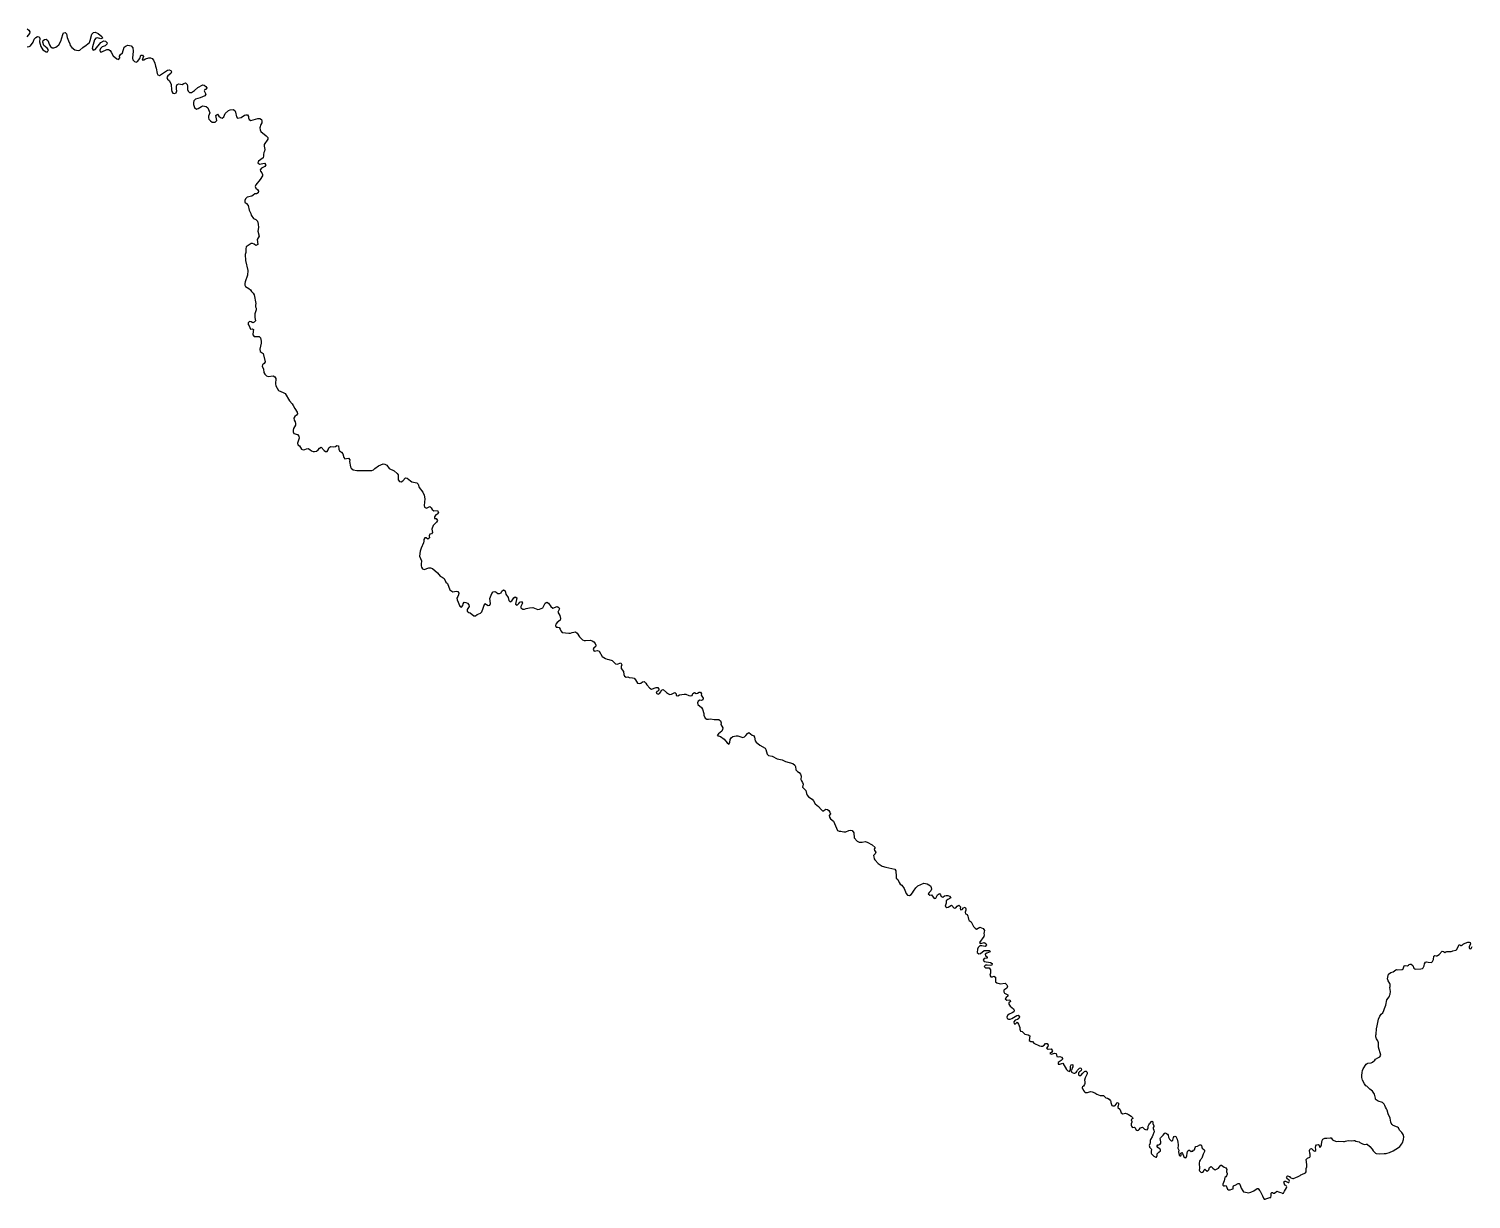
# Model space of a CAD drawing. Extents: x -58026 to 762744, y 5667851 to 6223244.
# Drawn here: x 134904 to 327833, y 5999332 to 6155856 of the extents above; entities that cross this region are included whole.
import ezdxf

# ---------------------------------------------------------------- set-up
doc = ezdxf.new("R2010")
doc.units = 0

# ---------------------------------------------------------------- blocks, each defined once
blk = doc.blocks.new('REGION0')
at = {"color": 7, "linetype": 'CONTINUOUS'}
for points in [[(134673.813717, 6155856.394326), (134922.994886, 6155663.183653), (135046.509388, 6155438.419403), (134990.544842, 6155233.111193), (134614.146788, 6154786.112179)], [(134691.385611, 6153466.36081), (134945.489549, 6153476.448757), (135144.527739, 6153585.486563), (135469.199612, 6154069.448054), (135617.913414, 6154494.841466), (135850.693599, 6154719.695698), (136063.91464, 6154817.05588), (136268.757904, 6154787.011996), (136353.088154, 6154574.475257), (136344.974243, 6154128.855961), (136497.876934, 6153486.286754), (136755.77396, 6153050.945367), (137199.952855, 6152763.563863), (137415.763092, 6152784.84953), (137520.905852, 6153031.199386), (137371.416941, 6153253.404157), (137135.338419, 6153447.964555), (136924.203576, 6153642.944867), (136767.804647, 6154056.180754), (136797.258803, 6154287.10375), (137019.236931, 6154448.580882), (137222.101193, 6154468.68679), (137432.625843, 6154298.691392), (137672.860271, 6153697.893682), (137808.199314, 6153487.356537), (138043.502726, 6153330.878387), (138247.059639, 6153313.871849), (138511.833699, 6153388.2967), (138710.434859, 6153523.359208), (138918.345577, 6153734.706189), (139192.610604, 6154190.633387), (139436.720579, 6155103.317612), (139556.648138, 6155311.975141), (139770.751485, 6155371.253075), (139930.819815, 6155173.213385), (140024.937881, 6154719.725692), (140195.066141, 6154268.647507), (140403.018088, 6153831.276533), (140423.979024, 6153628.457816), (140650.32745, 6153370.750272), (141070.304792, 6153043.796822), (141518.103612, 6152972.651303), (141720.695761, 6153005.664584), (142125.715141, 6153378.098776), (142560.469036, 6153662.080972), (143003.485266, 6154036.274806), (143095.393447, 6154294.262293), (143343.032643, 6155130.012179), (143549.294192, 6155380.411211), (143763.545964, 6155426.711787), (144190.721928, 6155240.039783), (144678.603798, 6154814.296442), (144750.012809, 6154600.539951), (144550.686015, 6154503.479708), (144099.555874, 6154638.662192), (143885.328839, 6154592.261636), (143665.544105, 6154366.687551), (143408.413942, 6153453.663395), (143391.971729, 6153224.170108), (143502.630959, 6153000.155705), (143752.875842, 6153099.205544), (144543.058609, 6154032.81551), (144955.095203, 6154253.220647), (145160.185842, 6154210.339376), (145359.74352, 6153989.064416), (145354.730047, 6153785.695811), (145120.259464, 6153597.944027), (144718.991943, 6153441.755819), (144499.273176, 6153217.201526), (144405.295288, 6153010.063688), (144451.570967, 6152795.787304), (144682.363903, 6152766.353295), (145331.707649, 6153084.598517), (145546.503647, 6153105.874186), (145793.384226, 6152975.670689), (145930.158045, 6152739.188824), (146191.353409, 6152240.860257), (146653.038231, 6151826.69456), (146897.593481, 6151760.398054), (147054.569619, 6151969.815428), (147045.746566, 6152211.876157), (147176.195822, 6152445.608581), (147422.763058, 6152633.78028), (147660.870058, 6153393.215699), (147919.822553, 6153606.622261), (148158.630449, 6153679.437439), (148608.268093, 6153570.239666), (148834.847402, 6153299.484777), (148877.437188, 6152868.882425), (148774.17448, 6151923.914771), (148833.775443, 6151696.910977), (149021.26945, 6151475.446055), (149253.175575, 6151395.93224), (149453.599067, 6151480.035121), (149729.331854, 6151909.977608), (149891.041107, 6152336.570776), (150105.820613, 6152357.856443), (150253.858256, 6152159.656786), (150054.449003, 6151720.196237), (150285.266677, 6151690.732234), (150495.469739, 6151839.092036), (150936.498722, 6151957.967839), (151164.554037, 6151967.505898), (151382.871011, 6151911.877221), (151557.773614, 6151677.115006), (151765.140107, 6151265.868714), (151857.485317, 6150850.273307), (151931.829849, 6150585.467208), (152047.749928, 6149891.138536), (152144.869482, 6149690.879299), (152376.602444, 6149611.405475), (153430.157478, 6150340.097152), (153670.614544, 6150374.94006), (153889.236614, 6150307.153858), (153986.587052, 6150094.887064), (153893.854287, 6149874.911839), (153485.561306, 6149566.464623), (153366.631494, 6149357.947066), (153452.503717, 6149119.355631), (153688.013275, 6148950.859927), (153865.125765, 6148652.130733), (153937.961308, 6148413.37933), (153966.384733, 6147690.296511), (154038.948163, 6147463.542667), (154174.270714, 6147253.035515), (154392.299083, 6147211.344001), (154591.353764, 6147320.401802), (154696.290378, 6147578.729221), (154674.974871, 6147794.425316), (154658.887229, 6148200.562648), (154739.820191, 6148407.310565), (154965.113148, 6148504.900701), (155426.229007, 6148422.067562), (155637.635963, 6148557.350025), (155876.732465, 6148617.207841), (156063.352413, 6148395.702928), (156122.425641, 6148194.653851), (156127.521573, 6147737.326939), (156211.521989, 6147536.877739), (156410.906504, 6147328.630128), (156638.656723, 6147350.145748), (157062.204516, 6147595.785749), (157529.611954, 6147996.504184), (158163.841068, 6148364.509277), (158370.152092, 6148309.500474), (158592.2704, 6148164.83992), (158727.584705, 6147954.282778), (158633.648046, 6147747.314906), (158430.313772, 6147752.20391), (158361.411497, 6147545.615961), (158568.745006, 6147134.369669), (158463.033282, 6146914.074509), (157825.54706, 6146609.076591), (157183.278247, 6146443.22035), (156962.281374, 6146231.593426), (156909.054449, 6145987.233165), (156918.083649, 6145733.194874), (157074.466086, 6145319.958987), (157312.16904, 6145100.463664), (157537.569193, 6145186.11623), (157984.048679, 6145483.24575), (158186.146077, 6145542.333723), (158389.430876, 6145537.344739), (158621.163838, 6145457.950899), (158832.076044, 6145274.988141), (159112.525454, 6144611.973095), (158951.846932, 6144186.379724), (158935.355243, 6143956.736467), (158981.466005, 6143754.527626), (159193.062615, 6143534.582395), (159428.126899, 6143391.061608), (159632.632083, 6143374.205039), (159847.403343, 6143394.500908), (160030.452841, 6143605.317997), (159914.681187, 6144287.569127), (160124.711087, 6144448.926283), (160325.093349, 6144189.749038), (160549.116447, 6143995.018675), (160782.391382, 6143889.520149), (160977.380862, 6144100.637176), (161163.827648, 6144540.687605), (161594.532833, 6144926.629048), (161820.073166, 6145011.281817), (162238.615731, 6145053.583207), (162447.375771, 6144921.690053), (162557.927805, 6144697.615663), (162669.865142, 6144104.336423), (162818.216126, 6143894.099216), (163285.763744, 6143988.500001), (163743.935836, 6144298.996801), (163944.928291, 6144358.024786), (164149.52418, 6144341.068237), (164271.570921, 6144142.298696), (164304.645003, 6143939.81991), (164363.99859, 6143725.753483), (164612.02534, 6143583.592419), (165555.267469, 6143862.705607), (165784.856512, 6143846.17897), (166005.424601, 6143727.533121), (166077.740656, 6143513.706644), (166074.508285, 6143272.465748), (165942.80566, 6143050.660896), (165820.692952, 6142600.842455), (165830.777619, 6142346.744176), (165927.855944, 6142147.60471), (166663.599647, 6141540.668251), (166851.085409, 6141319.253319), (166871.485628, 6141103.42725), (166364.860954, 6140409.72845), (166361.925434, 6140155.490199), (166480.591379, 6139727.447326), (166437.861414, 6139509.431703), (166318.882126, 6139301.863953), (166277.46325, 6139070.780989), (166310.834182, 6138856.314643), (166244.620053, 6138611.774418), (165637.915567, 6138168.284689), (165532.475956, 6137934.97218), (165755.855878, 6137778.224085), (166424.857717, 6137906.737927), (166599.958221, 6137658.988355), (166455.053999, 6137449.910912), (166031.069177, 6137230.215631), (165849.34726, 6137006.461175), (165895.350826, 6136805.122157), (166081.698661, 6136595.684788), (166179.016115, 6136383.43799), (166136.121233, 6136178.409723), (165824.469548, 6135695.777961), (165266.885557, 6134999.999585), (165186.73595, 6134755.159421), (165259.324118, 6134528.455566), (165508.134223, 6134348.212254), (165605.393957, 6134134.96566), (165575.78313, 6133918.199782), (165340.529192, 6133768.360281), (165134.482035, 6133811.261549), (164926.282712, 6133612.951914), (164715.824028, 6133476.669654), (164084.992202, 6133337.947891), (163877.62571, 6133100.526217), (163784.901191, 6132880.530996), (163779.928947, 6132677.212381), (164015.768339, 6132495.759316), (164242.174486, 6132237.041977), (164368.855392, 6131607.070206), (164603.325975, 6131145.294199), (164649.642882, 6130931.0878), (164972.508916, 6130499.105729), (165244.663007, 6130356.404775), (165482.26701, 6130136.96944), (165575.651197, 6129721.464015), (165605.542382, 6129277.624358), (165523.257102, 6128790.563497), (165701.969285, 6128111.5917), (165569.96981, 6127902.734213), (165439.083523, 6127693.916717), (165515.563729, 6127022.873306), (165280.120137, 6126886.001166), (165056.781444, 6127042.719266), (164824.63619, 6127135.090464), (164621.697716, 6127127.082094), (163976.988134, 6126681.75274), (163910.839971, 6126438.17232), (163929.722954, 6125943.133084), (163837.600382, 6125697.043175), (163869.816895, 6124885.01846), (164190.374092, 6123524.215447), (164138.895286, 6122898.562797), (163841.863483, 6122034.938585), (163799.512827, 6121804.79543), (163807.849375, 6121588.849385), (163893.185618, 6121375.302852), (164322.117947, 6121150.758558), (164557.957339, 6120969.31549), (164670.298722, 6120707.308821), (164894.866046, 6120486.543757), (165030.460709, 6120263.059246), (165278.182364, 6119141.03763), (165223.751545, 6118910.784498), (165233.3662, 6118681.781111), (165317.440828, 6118481.29192), (165300.817206, 6118264.765993), (165117.231729, 6117736.603499), (165136.939297, 6117253.601813), (165229.581357, 6116825.069039), (165059.659244, 6116614.45191), (164845.597126, 6116555.113988), (164638.2966, 6116662.042223), (164433.296665, 6116703.923698), (164223.332732, 6116543.596332), (164256.695418, 6116328.13019), (164367.033061, 6116117.063152), (164561.478315, 6115704.627102), (164764.523985, 6115712.675464), (164971.008172, 6115644.839272), (164903.598395, 6115413.20642), (164884.080481, 6114941.42245), (165032.464449, 6114731.205239), (165694.754172, 6114694.472716), (165905.122151, 6114537.524662), (165986.55811, 6114069.789868), (165958.687156, 6113813.961941), (165787.948704, 6112993.798883), (165836.557956, 6112715.545521), (166267.535254, 6112440.92142), (166501.997591, 6111330.727397), (166371.779218, 6111083.797658), (166173.623333, 6110935.7178), (166130.654239, 6110730.669537), (166286.855267, 6110330.470996), (166355.10612, 6109875.483607), (166452.151462, 6109675.244365), (166677.766008, 6109455.509092), (166936.100064, 6109351.650232), (167582.153718, 6109427.694753), (167827.26144, 6109335.553508), (167950.883138, 6109111.829047), (167878.9299, 6108358.662352), (167939.017368, 6108106.723633), (168295.056433, 6107472.24278), (168940.508141, 6107231.041876), (169175.828045, 6107074.613716), (169785.599985, 6106120.098005), (170133.046881, 6105713.710724), (170282.197712, 6105465.451257), (170463.317682, 6105065.792606), (170786.835137, 6104607.84582), (170846.4361, 6104381.881814), (170715.483847, 6104173.10431), (170492.565692, 6104011.427219), (170349.426081, 6103764.307519), (170397.779712, 6103499.041514), (170520.906659, 6103300.391948), (170593.750447, 6103061.690535), (170564.172604, 6102843.924861), (170327.038613, 6102389.697317), (170272.393403, 6102171.461739), (170242.741347, 6101953.586086), (170353.656199, 6101716.714301), (170840.977351, 6101621.333716), (171029.131026, 6101374.933869), (171052.681157, 6101096.210603), (170836.47512, 6100451.291874), (170869.82956, 6100236.81553), (171092.186997, 6100080.117426), (171363.953534, 6099658.183309), (171597.253206, 6099553.764563), (171823.222323, 6099613.412422), (172036.971099, 6099685.7377), (172264.688335, 6099707.433284), (172486.064517, 6099601.784789), (172695.63265, 6099431.809387), (172915.714234, 6099339.208236), (173133.256098, 6099321.521836), (173372.228912, 6099382.379448), (173607.177754, 6099544.326484), (173790.029351, 6099755.153571), (174013.541206, 6099890.785963), (174386.228631, 6099473.860827), (174595.302013, 6099328.930328), (174799.609297, 6099324.061319), (174955.958751, 6099559.473401), (175035.184823, 6099804.223583), (175256.321875, 6100003.842951), (175665.843486, 6099944.095113), (175904.585416, 6100016.880297), (176103.351493, 6100139.005439), (176334.861817, 6100072.62895), (176377.830912, 6099629.159217), (176474.925729, 6099428.959967), (176724.28006, 6099222.761938), (176898.927042, 6099001.117053), (177018.368097, 6098535.151899), (177192.718229, 6098326.484373), (177405.403291, 6098397.749867), (177645.918077, 6098432.66276), (177820.812435, 6098198.010523), (177803.900208, 6097994.521943), (177920.257317, 6097286.216116), (178030.388813, 6097087.246616), (178279.734899, 6096881.128571), (178779.853601, 6096799.155256), (180764.611832, 6096789.077307), (180990.077952, 6096874.709877), (181199.49766, 6097061.101937), (181668.900592, 6097409.870947), (182320.264571, 6097665.12899), (182538.045564, 6097635.565007), (182772.128592, 6097492.124204), (183120.342351, 6097047.814642), (183755.775358, 6096755.324178), (184189.432556, 6096391.738185), (184286.502635, 6096191.588924), (184312.592486, 6095544.540629), (184472.982404, 6095334.603361), (184717.537654, 6095267.487023), (184927.666504, 6095415.816831), (185295.505372, 6095786.621354), (185523.799817, 6095783.132065), (185945.698441, 6095405.408949), (186154.293564, 6095286.453162), (186795.647087, 6095147.291488), (186981.928956, 6094937.884112), (187113.67281, 6094511.160971), (187621.270493, 6093907.91376), (187778.246631, 6093469.722952), (187860.944204, 6092989.070788), (187780.613189, 6092108.709983), (187815.278718, 6091881.266278), (188075.319664, 6091739.385158), (188524.248165, 6091960.670116), (188734.269819, 6091815.709622), (188831.842894, 6091591.54525), (189080.99108, 6091397.384771), (189551.028942, 6091415.920998), (189687.876974, 6091180.438929), (189531.263654, 6090958.184169), (189332.621264, 6090835.019239), (189163.17741, 6090599.417195), (189184.525901, 6090384.730893), (189400.773168, 6090380.08184), (189577.42389, 6090107.41734), (189432.593881, 6089898.339897), (188969.02076, 6089409.619375), (188821.246985, 6088946.223697), (188902.21293, 6088503.51381), (188783.332592, 6088295.976053), (188555.64834, 6088274.330459), (188450.497333, 6088028.050589), (188485.146371, 6087800.606884), (188276.757394, 6087614.18483), (188066.63679, 6087759.11533), (187863.129352, 6087775.951903), (187756.205489, 6087568.704088), (187739.845734, 6087339.16081), (187698.773184, 6087095.080492), (187369.112575, 6086420.917716), (187233.625107, 6085995.904226), (187169.653847, 6085345.066703), (187411.74359, 6084706.416698), (187403.736875, 6084260.947372), (187373.80446, 6084056.13906), (187420.212072, 6083841.882671), (187580.626727, 6083632.025387), (187787.176881, 6083564.099213), (188415.831804, 6083754.000559), (188644.992063, 6083750.611249), (188876.642567, 6083683.184974), (189547.606917, 6083112.321171), (189934.889486, 6082669.851235), (190206.919889, 6082528.240059), (190444.309501, 6082321.772085), (190680.322056, 6081835.18113), (190890.170548, 6081653.308149), (191216.202985, 6080826.276489), (191634.085883, 6080550.552612), (192048.975538, 6080668.998503), (192280.741484, 6080589.614661), (192404.099315, 6080377.977739), (192361.262153, 6080172.869488), (192268.875714, 6079939.846919), (192163.238203, 6079719.581754), (192185.370049, 6079466.813204), (192549.374599, 6078641.501194), (192769.95918, 6078522.955324), (192939.526722, 6078746.50982), (192994.114211, 6078964.795388), (193125.989999, 6079173.612884), (193369.044506, 6079132.471258), (193589.36522, 6079026.902747), (193775.737792, 6078817.515367), (193821.906275, 6078616.226339), (193533.054349, 6078198.091449), (193529.690044, 6077968.888102), (193739.09326, 6077811.950047), (193958.795536, 6077731.346453), (194419.053827, 6077342.315639), (194636.307086, 6077338.706374), (194857.955381, 6077513.340828), (195320.060741, 6077721.898376), (195518.241363, 6077870.048221), (195881.132725, 6078978.182663), (196114.671527, 6078859.776765), (196323.46455, 6078727.973593), (196551.907421, 6078762.586547), (196656.118401, 6079008.846422), (196566.914857, 6079653.615181), (196820.078769, 6080350.153403), (197001.949111, 6080561.030479), (197216.12667, 6080607.361049), (197435.911404, 6080527.787246), (197646.798872, 6080344.914469), (197851.526694, 6080315.04055), (198063.197517, 6080438.355449), (198168.802045, 6080658.750589), (198378.535095, 6080832.105303), (198638.526566, 6080690.194188), (198693.526347, 6080247.014396), (199029.783632, 6079802.484879), (199096.253383, 6079385.459763), (199307.132605, 6079203.676765), (199531.57624, 6079339.279163), (199756.044614, 6079768.141869), (199954.41489, 6079903.19438), (200163.496518, 6079758.31387), (200006.998639, 6078887.601101), (200227.055486, 6078794.969956), (200448.431668, 6078981.551978), (200592.288667, 6079190.639418), (200794.278869, 6079249.697397), (200942.901967, 6079026.582812), (200717.155487, 6078610.707462), (200725.28589, 6078407.688786), (200987.066709, 6078227.895382), (201203.091338, 6078236.313669), (201441.561155, 6078322.116204), (201869.660653, 6078427.884675), (202301.635698, 6078444.66126), (202985.199699, 6078192.262635), (203225.722731, 6078227.215521), (203662.793708, 6078436.16299), (203981.437869, 6079059.086196), (204206.087651, 6079181.681242), (204428.139992, 6079038.030482), (204738.661996, 6078580.043703), (204987.777199, 6078386.953006), (205591.109134, 6078589.271825), (205811.454585, 6078482.633531), (205882.822368, 6078269.916829), (205671.514362, 6077829.32651), (205943.520027, 6077394.585), (206035.988925, 6076979.179555), (205993.143518, 6076774.161286), (205573.281619, 6076452.356788), (205390.504234, 6076241.519703), (205347.59286, 6076036.491436), (205446.196666, 6075811.347264), (205647.700363, 6075844.510513), (205853.920683, 6075789.631684), (205989.333938, 6075578.244711), (206050.419153, 6075326.305992), (206248.822413, 6075118.088374), (207143.298618, 6075027.166881), (207359.232543, 6075035.545176), (207584.443042, 6075133.205297), (208027.591207, 6075189.193901), (208249.660039, 6075045.573135), (208573.903129, 6074549.824043), (208959.091253, 6074158.343728), (209166.235108, 6074064.432843), (209382.92765, 6074034.808873), (210030.317132, 6074086.988252), (210261.860439, 6074019.611966), (210471.197689, 6073862.763892), (210657.496049, 6073653.406506), (210743.129142, 6073427.902407), (210700.506373, 6073210.926572), (210477.36558, 6073061.317024), (210396.572798, 6072855.548908), (210533.3796, 6072619.157025), (210961.850162, 6072711.858156), (211170.140189, 6072606.049693), (211604.514775, 6071911.391088), (212035.558039, 6071623.909604), (212255.351019, 6071543.336005), (212484.890587, 6071526.939342), (212936.416529, 6071366.931911), (213398.587856, 6070928.001254), (213603.604282, 6070885.129981), (214068.702884, 6071043.727699), (214230.824429, 6070795.76817), (214150.476922, 6070563.055538), (214148.695819, 6070308.7573), (214444.094946, 6069901.550186), (214498.690681, 6069483.325314), (214570.742868, 6069283.695948), (214804.611504, 6069152.312691), (215006.948031, 6069186.415749), (215225.735018, 6069105.852148), (215647.7161, 6069072.398957), (215853.317982, 6069003.522976), (216039.632833, 6068795.065407), (216311.89412, 6068348.316342), (216556.15252, 6068294.297337), (216770.024984, 6068353.615263), (216979.939442, 6068514.97242), (217205.892067, 6068574.66027), (217418.445196, 6068353.795227), (217567.307423, 6068118.693081), (217954.837367, 6067663.215792), (218175.685815, 6067532.562386), (218802.11436, 6067773.413362), (219019.631487, 6067756.81674), (219192.983872, 6067547.239399), (219138.635512, 6067316.956272), (218913.482733, 6067218.356342), (218833.118735, 6066986.583519), (219066.401916, 6066881.184972), (219267.039799, 6066953.350283), (219448.143278, 6067202.159639), (219529.03501, 6067408.957546), (219767.430614, 6067493.840268), (220204.114037, 6067079.464613), (220452.915897, 6066898.321484), (220658.163207, 6066843.542634), (220872.414979, 6066889.883202), (221297.743874, 6067084.633561), (221507.072877, 6066927.775489), (221503.461198, 6066711.529505), (221721.984317, 6066643.923266), (221933.564436, 6066767.348143), (222577.968922, 6066868.447565), (222780.973363, 6066876.515923), (223207.934934, 6066691.053673), (223412.679248, 6066660.189955), (223641.188085, 6066694.912887), (223720.265732, 6066939.693063), (223929.850357, 6067113.977588), (224150.6081, 6066982.414367), (224353.109544, 6067015.537625), (224551.661229, 6067138.602576), (224754.385311, 6067158.728479), (224902.991917, 6066936.623688), (224835.14511, 6066730.185708), (225105.633541, 6066321.358923), (225075.79183, 6066116.640593), (224862.076038, 6066044.205337), (224645.894738, 6066048.874387), (224433.993031, 6065938.506852), (224340.344977, 6065718.491635), (224399.797515, 6065504.525187), (224886.170395, 6065105.14648), (225010.039468, 6064868.514645), (225172.639271, 6064302.42987), (225195.785356, 6064048.811494), (225377.029014, 6063649.232827), (225585.764317, 6063518.379462), (225827.070704, 6063515.240101), (226079.236868, 6063563.410296), (226566.376612, 6063468.279659), (227215.811063, 6063468.369641), (227438.374646, 6063299.803952), (227499.534073, 6063047.895227), (227470.261326, 6062817.112202), (227717.677884, 6062356.875882), (227701.351113, 6062127.382595), (227582.734642, 6061906.857482), (227138.291881, 6061570.655915), (226993.668017, 6061349.55092), (227418.766028, 6061213.168681), (227891.409578, 6060850.55249), (228305.886941, 6060346.645059), (228528.780358, 6060164.082219), (228673.297026, 6060386.147018), (228706.775153, 6060807.081338), (228851.399016, 6061029.146138), (229072.486594, 6061228.775504), (229515.577037, 6061284.75411), (229731.799566, 6061280.195038), (230388.539835, 6061065.398759), (230613.742089, 6061162.938905), (230823.326713, 6061336.293619), (231015.867177, 6061611.40762), (231225.946553, 6061759.77742), (231647.886405, 6061382.114292), (231852.614227, 6061352.290363), (231964.460859, 6061115.438573), (232072.019652, 6060649.233468), (232206.105327, 6060450.923833), (232680.332078, 6060063.242745), (233395.889954, 6059659.544916), (233504.99072, 6059460.685393), (233644.864977, 6058830.193728), (233854.515568, 6058660.328304), (234315.400543, 6058577.685126), (234990.743437, 6058235.194838), (235210.297287, 6058167.53861), (235684.482809, 6058072.118032), (236138.012491, 6057862.230754), (237115.227499, 6057582.937604), (237364.276734, 6057389.956884), (237461.429272, 6057189.817622), (237491.460637, 6056746.167926), (237742.332204, 6056515.134952), (237964.145415, 6056383.511743), (238112.438679, 6056173.444502), (238200.190954, 6055897.070757), (238165.682096, 6055476.066451), (238250.094804, 6055263.669684), (238411.416501, 6055053.862389), (238469.549704, 6054852.903294), (238410.055937, 6054430.499273), (238822.224464, 6053989.639009), (238914.742837, 6053574.25356), (239012.200471, 6053361.116943), (239198.746206, 6053139.831985), (239669.122148, 6052841.222766), (239855.725605, 6052619.917812), (240088.481052, 6052196.414015), (240548.137396, 6051833.487887), (240869.543915, 6051426.880651), (241118.617888, 6051233.799952), (241515.663537, 6051490.987602), (241720.581013, 6051448.196312), (241930.883026, 6051291.38823), (242066.065398, 6051092.988614), (242138.686548, 6050867.344543), (241957.368678, 6050631.552538), (241990.780839, 6050417.086192), (242138.818482, 6050218.946523), (242559.274083, 6049867.348089), (243079.974412, 6048617.272539), (243298.769645, 6048536.648949), (243501.394777, 6048557.824639), (243707.400705, 6048515.023351), (243937.566957, 6048460.69441), (244166.81792, 6048457.3051), (244579.126626, 6048650.835707), (244819.756854, 6048673.741045), (245026.043141, 6048617.922406), (245241.111252, 6048322.162607), (245305.585509, 6047663.08676), (245703.793821, 6047221.996543), (245951.853555, 6047078.965657), (246384.010009, 6047083.76468), (246787.874971, 6047150.031191), (247019.071953, 6047095.662258), (247694.860123, 6046729.246841), (248103.51592, 6046364.4211), (247959.997, 6046142.376297), (248019.144441, 6045941.407203), (248179.188033, 6045743.627461), (248111.662814, 6045525.071947), (247892.059489, 6045300.527653), (247930.01511, 6045096.299223), (247966.511217, 6044866.805935), (248082.414805, 6044714.426952), (248120.254984, 6044660.867853), (248532.489478, 6044220.067577), (249028.567717, 6043884.005981), (249517.801905, 6043737.825736), (250736.677871, 6043481.567897), (250860.307814, 6043257.973409), (250916.074459, 6042484.710804), (250937.249788, 6042282.002065), (251160.085484, 6042100.489011), (251316.797755, 6041674.505719), (251464.942593, 6041476.346054), (251687.473193, 6041307.810359), (251972.713439, 6040861.431218), (252240.093186, 6040211.573494), (252451.458913, 6040003.725801), (252708.984876, 6039937.969186), (252919.023022, 6040085.399177), (253088.83794, 6040295.886333), (253219.097542, 6040529.698741), (253556.8968, 6040988.795293), (253801.930309, 6041239.994162), (254640.128627, 6041591.232669), (255076.160628, 6041507.01981), (255492.691206, 6041243.383472), (255616.618, 6041006.851618), (255624.987532, 6040791.90537), (255545.423381, 6040572.190092), (255349.675283, 6040361.04307), (255205.834775, 6040151.985623), (255428.101508, 6039995.467482), (255655.761023, 6040017.183062), (256018.734843, 6039536.300944), (256219.40571, 6039607.446463), (256468.537404, 6040049.776428), (256704.030471, 6040224.680826), (256864.379159, 6040014.78355), (256923.823451, 6039800.907084), (257143.51748, 6039720.323487), (257377.839638, 6039908.285228), (257591.975968, 6039954.675785), (257821.226931, 6039951.276477), (258054.4359, 6039845.957914), (258241.294977, 6039611.675602), (257817.334893, 6039405.007669), (257608.038873, 6039218.635604), (257619.772709, 6038938.712582), (257470.077652, 6038526.456495), (257693.935833, 6038344.943442), (257896.363065, 6038378.126687), (258304.952895, 6038648.551643), (258677.673303, 6038230.906653), (258904.846314, 6038278.62694), (259099.126651, 6038514.73888), (259309.189535, 6038663.018698), (259508.747212, 6038442.053675), (259479.169369, 6038225.287797), (259538.283827, 6038024.378692), (259752.461386, 6038070.829237), (259935.312984, 6038281.636328), (260134.145027, 6038390.734121), (260256.480373, 6038180.196975), (260239.667097, 6037975.668606), (260147.84962, 6037717.701115), (260195.5106, 6037491.607136), (260427.482692, 6037398.296129), (260524.610492, 6037199.186657), (260571.02635, 6036985.040246), (260579.140261, 6036782.07156), (260701.31069, 6036583.531972), (260936.820249, 6036415.246226), (261279.740175, 6035792.972888), (261466.351878, 6035571.617944), (261676.282827, 6035427.827212), (262109.7916, 6035711.8494), (262550.053718, 6035512.719932), (262749.883509, 6035279.707362), (262682.06144, 6035073.269381), (262639.265508, 6034868.271108), (262698.379965, 6034667.342007), (262655.493329, 6034462.453711), (262050.339062, 6033675.653862), (262259.082611, 6033543.930674), (262686.909996, 6033662.676503), (262908.624258, 6033532.173067), (262992.764853, 6033331.803852), (262809.962731, 6033120.936773), (262361.809339, 6033217.817053), (262095.122243, 6033194.331834), (261900.676988, 6032970.257443), (261808.125632, 6032750.252225), (261773.715724, 6032329.417884), (261996.172111, 6032160.872191), (262212.147265, 6032169.240488), (262691.692586, 6032595.263772), (263352.951577, 6032595.783666), (263475.097269, 6032397.214085), (263035.791668, 6032253.203398), (262826.240027, 6032079.81869), (262859.42955, 6031877.419887), (263080.970649, 6031758.904011), (263114.127189, 6031557.495007), (262709.02535, 6031502.106281), (262565.184843, 6031293.058832), (262687.330534, 6031094.489251), (263557.135174, 6030977.253114), (263766.208556, 6030833.402394), (263723.346657, 6030627.5243), (263521.265751, 6030581.363696), (263086.825199, 6030640.451669), (262857.648448, 6030643.731001), (262675.877056, 6030434.00369), (262884.892718, 6030289.17317), (263343.831674, 6030256.519817), (263518.701294, 6030022.047543), (263523.98688, 6029564.8706), (263458.440663, 6029295.425445), (263569.363761, 6029058.573655), (263785.091539, 6029079.999294), (263997.158163, 6029177.379473), (264207.682814, 6029007.694012), (264193.178374, 6028397.098297), (264402.301231, 6028252.247781), (264851.666762, 6028143.42993), (265485.681484, 6028207.376914), (265709.737565, 6028012.926494), (265794.11729, 6027799.559924), (265740.024551, 6027556.299439), (265331.67385, 6027272.877129), (265339.878465, 6027069.91844), (265424.002568, 6026869.539227), (265851.269236, 6026671.269584), (265847.467902, 6026467.101142), (265649.336755, 6026319.951094), (265492.558518, 6026109.60391), (265728.414402, 6025928.350803), (266133.466766, 6025982.729734), (266217.632098, 6025783.34032), (266008.039228, 6025608.905825), (266004.468778, 6025392.759821), (266179.594019, 6025146.259995), (266612.970857, 6024795.021489), (266684.148985, 6024594.282349), (266642.581684, 6024376.346709), (266430.679978, 6024266.039162), (266031.243034, 6024084.796053), (265822.012981, 6023898.373999), (265703.487215, 6023677.838888), (265749.597976, 6023475.660041), (265956.337784, 6023394.886482), (266172.246971, 6023404.284569), (266397.853271, 6023476.989771), (267043.882189, 6023883.357056), (267258.224665, 6023917.770051), (267419.587592, 6023707.982753), (267338.786564, 6023501.224838), (267140.218388, 6023379.179679), (266852.611584, 6023253.215319), (266669.867183, 6023042.318247), (266691.867096, 6022801.747214), (266896.001217, 6022797.828012), (267104.324227, 6022984.200076), (267292.741769, 6022723.943051), (267462.235099, 6022311.287046), (267472.69083, 6022045.33118), (267558.637265, 6021806.999692), (267763.505266, 6021764.228398), (268147.440022, 6021385.865413), (268570.633243, 6021288.525226), (268779.195383, 6021169.769399), (268715.240615, 6020531.13939), (268948.27642, 6020438.898165), (269152.690901, 6020422.051594), (269326.035039, 6020212.544239), (270079.070278, 6019835.780928), (270309.269513, 6019781.501976), (270511.952366, 6019802.667668), (270710.561772, 6019924.752818), (270905.97179, 6020148.897194), (271108.662889, 6020170.04289), (271269.300181, 6019947.288231), (271188.548628, 6019740.46033), (271031.745653, 6019531.212922), (271242.031174, 6019374.484824), (271647.306175, 6019415.756423), (271847.185441, 6019182.80384), (271690.720546, 6018960.479093), (271492.869758, 6018799.35189), (271699.617812, 6018718.568333), (272113.864292, 6018862.08912), (272320.117595, 6018807.26028), (272412.677197, 6018390.985012), (272629.122364, 6018374.48837), (272831.772234, 6018395.604072), (273038.025537, 6018339.865417), (273199.553381, 6018118.000577), (272979.141963, 6017893.376299), (272570.717049, 6017609.933993), (272578.946402, 6017406.975304), (272795.358585, 6017390.478662), (273198.143341, 6017507.784785), (273689.826545, 6016650.499283), (273899.180286, 6016493.681203), (274118.593957, 6016426.164945), (274249.199885, 6016647.009993), (274243.749382, 6017105.046761), (274324.55041, 6017311.73469), (274428.060493, 6017336.919564), (274544.788665, 6017304.276208), (274568.248092, 6017184.760536), (274548.713687, 6017017.284625), (274483.50555, 6016881.832196), (274407.520095, 6016681.263021), (274353.542798, 6016583.073007), (274318.415502, 6016492.351473), (274373.819329, 6016373.435678), (274393.79901, 6016329.75457), (274485.072261, 6016268.597018), (274678.676439, 6016193.632277), (274838.637572, 6016198.841217), (275014.092647, 6016275.495614), (275104.335167, 6016413.357552), (275187.76662, 6016588.12198), (275321.868786, 6016732.992492), (275426.162224, 6016865.215578), (275615.750676, 6016891.040321), (275704.113144, 6016727.873534), (275648.189828, 6016528.614092), (275575.016206, 6016436.042935), (275443.783594, 6016348.32079), (275321.374035, 6016222.736353), (275288.572066, 6016062.029064), (275304.684446, 6015961.299567), (275416.522832, 6015875.567018), (275518.779548, 6015860.640056), (275632.572199, 6015874.977138), (275877.547987, 6016173.206434), (276100.103325, 6016395.811124), (276213.087883, 6016449.200257), (276314.981781, 6016452.239638), (276418.54134, 6016379.384468), (276460.677604, 6016227.135457), (276464.272792, 6016100.111313), (276381.517499, 6015894.403184), (276187.311374, 6015558.291599), (276133.061964, 6015226.069222), (276139.254593, 6015022.060747), (276155.350481, 6014921.341248), (276170.728981, 6014806.604602), (276123.282393, 6014678.610655), (275978.089566, 6014445.548094), (275976.465135, 6014424.522374), (275864.997812, 6014348.177914), (275779.010148, 6014249.39802), (275814.04674, 6014149.048446), (275886.17314, 6014094.489551), (275917.012598, 6013961.056711), (275970.742519, 6013874.164398), (276091.239042, 6013705.598709), (276185.431321, 6013599.420321), (276192.79486, 6013586.622926), (276522.669861, 6013595.361147), (276900.280055, 6013721.195534), (277155.67859, 6013703.369163), (277503.323386, 6013534.443547), (277774.91676, 6013365.018033), (278225.032662, 6013174.126888), (278669.97842, 6013187.244218), (278945.356636, 6012876.777413), (279188.394651, 6012832.716382), (279408.006222, 6012712.230906), (279591.377308, 6012500.913919), (279632.969346, 6012374.729603), (279636.069784, 6012272.790353), (279720.993734, 6011983.38926), (279787.323306, 6011870.712195), (279890.676718, 6011809.804592), (280119.606093, 6011816.543221), (280219.77661, 6011857.574869), (280502.749249, 6012209.463243), (280603.158895, 6012237.617512), (280657.251633, 6012137.617867), (280672.333282, 6012035.968557), (280627.723265, 6011817.932938), (280593.395815, 6011690.178942), (280583.739931, 6011574.9324), (280817.905418, 6011378.622358), (280896.958327, 6011279.242587), (280981.948244, 6010988.831699), (281035.043235, 6010888.912037), (281254.811478, 6010755.409211), (281596.725411, 6010815.436993), (281698.973881, 6010805.549006), (281853.731886, 6010721.696074), (281983.348313, 6010648.311011), (282344.656472, 6010442.692864), (282448.512881, 6010356.790349), (282527.862641, 6010244.303246), (282569.405205, 6010118.11893), (282444.950677, 6010038.545127), (282372.040921, 6009935.046194), (282428.599167, 6009720.07995), (282431.666621, 6009618.130701), (282347.864106, 6009412.342589), (282338.950348, 6009310.103399), (282341.003563, 6009209.123953), (282395.61579, 6009083.149595), (282487.928017, 6008971.092404), (282590.679483, 6008936.119523), (282793.131452, 6008967.333169), (282885.212795, 6008868.153357), (282992.631409, 6008655.336675), (283096.685718, 6008556.446804), (283212.201751, 6008533.761421), (283325.936681, 6008550.118092), (283425.323842, 6008629.172001), (283622.87778, 6008851.306786), (283722.264941, 6008930.360695), (283848.690226, 6008959.004864), (283952.274522, 6008886.06971), (284148.377191, 6008688.08001), (284264.412712, 6008640.429709), (284492.872074, 6008622.063448), (284592.036598, 6008714.204693), (284639.705824, 6008829.161294), (284632.680364, 6009071.102047), (284716.524109, 6009276.980141), (284801.876843, 6009406.743728), (284912.956612, 6009499.054939), (285059.782115, 6009707.142583), (285159.73824, 6009760.211781), (285264.749067, 6009662.311708), (285258.168883, 6009445.125916), (285380.421771, 6009143.507309), (285383.546946, 6009041.558061), (285297.955082, 6008924.791828), (285301.517287, 6008797.767684), (285397.21031, 6008571.653709), (285415.969606, 6008342.980254), (285394.274789, 6008227.443771), (285251.093949, 6007893.451755), (285181.853594, 6007661.958874), (284962.901691, 6007312.340038), (284915.364398, 6007196.273663), (284886.940973, 6006826.578913), (284840.302478, 6006710.532534), (284769.454184, 6006504.974375), (284786.316935, 6006365.292807), (284827.356502, 6006265.163188), (285035.547579, 6006067.343454), (285089.640318, 6005967.43379), (285020.111359, 6005748.918268), (285027.557356, 6005482.002598), (285068.687627, 6005381.773), (285290.047317, 6005171.275846), (285393.582138, 6005098.330693), (285640.19885, 6004927.305505), (285740.394104, 6004968.387143), (285810.929056, 6005186.922661), (285842.485902, 6005403.718533), (286064.967027, 6005626.303226), (286277.066634, 6005772.793408), (286299.684985, 6005887.240113), (286220.425929, 6005999.647233), (286115.580019, 6006085.569744), (285908.477394, 6006232.369863), (285853.848675, 6006358.25424), (285837.546641, 6006471.981091), (285936.381331, 6006577.079698), (286038.135049, 6006592.10664), (286251.232404, 6006687.567209), (286323.919521, 6006804.123484), (286343.726039, 6007008.531877), (286242.821642, 6007438.684321), (286290.70526, 6007541.643364), (286649.844763, 6007882.204044), (286795.284964, 6008103.219057), (286894.779322, 6008182.342952), (287100.01014, 6008124.494726), (287217.364996, 6008013.897238), (287298.256729, 6007875.435422), (287355.408676, 6007622.606884), (287490.887898, 6007359.240492), (287595.478187, 6007235.335712), (287712.297063, 6007149.693144), (287814.710449, 6007126.867791), (287926.639539, 6007232.146361), (288030.265065, 6007591.443228), (288090.913249, 6007707.689566), (288204.128692, 6007749.061145), (288331.568215, 6007727.605512), (288494.159773, 6007362.869753), (288551.822962, 6007136.025926), (288580.163929, 6007022.479039), (288632.904349, 6006502.454888), (288605.503409, 6006132.690152), (288714.999975, 6005867.904049), (288695.66347, 6005638.430758), (288727.088383, 6005422.944619), (288755.19022, 6005322.495065), (288796.493654, 6005209.368092), (288875.579547, 6005109.928333), (288977.003432, 6005138.012616), (289024.672658, 6005254.058995), (289017.985278, 6005483.012393), (289130.66474, 6005549.338892), (289223.034688, 6005437.221713), (289333.520756, 6005122.395795), (289400.056473, 6004997.671182), (289517.147462, 6004899.021262), (289632.869641, 6004864.39831), (289732.768045, 6004918.527292), (289815.39965, 6005136.302964), (289831.289392, 6005480.702863), (289875.808706, 6005698.678494), (289923.717061, 6005801.737517), (290048.839502, 6005894.318672), (290150.411813, 6005871.443329), (290371.482898, 6005724.88316), (290472.43677, 6005727.962534), (290585.627474, 6005769.294121), (290710.758162, 6005861.875276), (290810.458665, 6005928.971619), (290902.630713, 6006261.973837), (291001.523123, 6006367.012457), (291215.403833, 6006423.510957), (291553.879249, 6006599.52513), (291654.866104, 6006601.594708), (291747.186577, 6006490.447332), (291791.598694, 6006275.271131), (291870.964946, 6006162.814021), (292079.535331, 6005991.048983), (292145.617528, 6005891.379271), (292173.711119, 6005789.919922), (292151.810157, 6005687.490772), (291982.382794, 6005364.886437), (291807.414224, 6004825.116305), (291733.556196, 6004721.567382), (291673.650138, 6004618.348392), (291574.279468, 6004538.284689), (291476.112692, 6004396.183613), (291431.873737, 6004165.120646), (291477.761861, 6003441.897855), (291471.198168, 6003225.721857), (291499.29176, 6003124.262509), (291566.445916, 6003024.512813), (291683.479184, 6002925.952875), (291797.964486, 6002904.257291), (291911.344845, 6002932.591523), (292010.509369, 6003024.642787), (292118.777304, 6003257.00549), (292217.661469, 6003361.034315), (292530.624244, 6003077.39205), (292630.819498, 6003118.513679), (292729.19242, 6003248.497222), (292834.343427, 6003582.789177), (292945.505654, 6003675.110386), (293060.477461, 6003678.499696), (293257.140847, 6003454.475295), (293490.44052, 6003296.247502), (293593.159002, 6003261.3746), (293693.667598, 6003289.388898), (294019.122827, 6003464.113334), (294238.528252, 6003788.747255), (294350.696472, 6003881.078462), (294451.61736, 6003884.217823), (294777.295226, 6003612.803068), (294996.58521, 6003505.264957), (295141.514169, 6003318.183037), (295169.541794, 6003217.713488), (295109.701702, 6003114.514493), (295100.06231, 6002999.287947), (295195.714104, 6002773.083991), (295197.833285, 6002671.124744), (295090.266247, 6002451.809385), (295016.696824, 6002335.313098), (294905.839693, 6002230.034527), (294816.776329, 6001795.023072), (294613.178187, 6001331.687383), (294616.814605, 6001203.67344), (294733.856119, 6001106.073306), (294835.832475, 6001109.242661), (294948.98195, 6001150.524258), (295051.782891, 6001114.641562), (295255.20787, 6000662.733546), (295384.708855, 6000590.278294), (295487.188208, 6000567.482934), (295587.869967, 6000583.489676), (295801.074517, 6000678.940247), (296003.254373, 6000722.06147), (295995.651705, 6000990.066919), (296043.593043, 6001093.095947), (296143.293547, 6001159.132506), (296269.199343, 6001213.681402), (296683.132481, 6001416.35015), (296784.036878, 6001419.359537), (296888.891034, 6001333.547004), (296955.187622, 6001220.869939), (297056.050789, 6000790.737491), (297307.309911, 6000441.808515), (297399.679859, 6000330.721126), (297463.980952, 6000319.003512), (298038.699808, 6000195.878573), (298367.247228, 6000269.613565), (298756.74793, 6000445.647734), (299205.321859, 6000763.992935), (299332.522253, 6000754.58485), (299529.977241, 6000493.607971), (299608.988921, 6000394.17821), (299784.551192, 6000030.682199), (299931.56635, 5999792.620655), (300042.538922, 5999452.829819), (300147.838354, 5999341.022577), (300275.112961, 5999331.614492), (300388.534549, 5999360.948521), (300488.235052, 5999427.055065), (300916.952989, 5999541.831703), (301018.723199, 5999557.028609), (301087.740916, 5999800.469058), (301065.897674, 6000131.081763), (301178.280286, 6000210.455606), (301279.5475, 6000200.547623), (301408.776372, 6000141.209701), (301535.762374, 6000144.758979), (301846.919309, 6000382.250638), (302077.703999, 6000300.017376), (302180.727577, 6000252.067136), (302513.200019, 6000184.880812), (302616.990462, 6000099.088275), (302730.156429, 6000140.37987), (302850.149955, 6000385.949885), (303141.409667, 6000865.032369), (303164.028018, 6000980.538858), (303147.890901, 6001081.288351), (303044.364326, 6001155.103326), (302929.359535, 6001202.793619), (302862.0652, 6001315.3907), (302763.972636, 6001655.491473), (302901.686482, 6001723.30767), (303015.64405, 6001726.656988), (303338.204987, 6001557.311458), (303440.181344, 6001560.380833), (303523.687009, 6001728.196674), (303482.119708, 6001854.360994), (303365.358552, 6001939.973568), (303273.029834, 6002052.120741), (303193.671828, 6002164.437879), (303140.626312, 6002264.477516), (303162.255162, 6002379.844033), (303275.181999, 6002433.223168), (303389.320976, 6002424.574929), (303518.879682, 6002351.229858), (303624.228588, 6002240.38242), (303843.765947, 6002118.877153), (303958.284232, 6002097.251554), (304059.971984, 6002113.28829), (304474.680231, 6002277.854793), (304599.852148, 6002319.496317), (304951.578636, 6002481.743292), (305037.516826, 6002586.551959), (305163.397885, 6002641.190837), (305264.129118, 6002656.197782), (305578.42772, 6002792.719994), (305678.029273, 6002858.756552), (305750.930782, 6002963.26528), (305773.606854, 6003077.761974), (305776.797996, 6003408.934565), (305846.071334, 6003640.457439), (305861.969322, 6003983.887535), (305779.890188, 6004617.408584), (305926.732183, 6004825.446238), (306266.452722, 6004937.413448), (306315.342333, 6005040.502464), (306306.08225, 6005345.420399), (306251.486514, 6005471.304776), (306191.209393, 6005825.152751), (306238.548785, 6005954.176488), (306362.656987, 6006046.717652), (306488.884372, 6006088.349178), (306710.219324, 6005878.801831), (306826.823809, 6005805.226807), (306942.562479, 6005770.603854), (307053.906115, 6005849.857722), (307063.331115, 6005978.151608), (307006.327593, 6006217.972793), (307037.117576, 6006472.72094), (307134.723635, 6006590.746916), (307375.08175, 6006622.670418), (307477.594086, 6006599.845064), (307590.141615, 6006235.03932), (307701.295596, 6006327.270546), (307774.617644, 6006455.854373), (307796.040347, 6006584.308227), (307792.733764, 6006698.335017), (307893.44026, 6007197.453423), (307977.003646, 6007365.219275), (308278.842776, 6007475.496828), (308405.465961, 6007492.14344), (308545.975148, 6007471.01774), (308988.818216, 6007534.064907), (309128.95634, 6007526.016545), (309289.502928, 6007263.25003), (309764.776902, 6007060.921214), (310106.814523, 6007108.961435), (310744.399696, 6007038.065866), (310909.39904, 6007042.404983), (311009.619032, 6007083.526612), (311388.573298, 6007183.376288), (311873.024897, 6007121.308922), (312126.098104, 6007166.479728), (312278.291652, 6007158.641323), (312394.838415, 6007085.99611), (312637.571334, 6007054.002622), (312842.810398, 6006997.124199), (312946.30399, 6006923.309224), (313294.402307, 6006729.398694), (313448.665562, 6006670.530677), (313550.881048, 6006660.612695), (313804.011976, 6006706.843285), (313905.510074, 6006683.917952), (314258.160097, 6006363.093255), (314573.571887, 6006003.516445), (314705.736279, 6005804.207014), (315020.405943, 6005482.552486), (315148.711281, 6005422.224766), (315569.64514, 6005383.822582), (316190.30984, 6005452.588585), (316482.501333, 6005447.609599), (316609.190485, 6005464.25621), (316911.211024, 6005562.46622), (317400.857504, 6005779.572029), (318112.688259, 6006232.329871), (318311.495565, 6006391.387495), (318421.354948, 6006546.715879), (318519.917525, 6006664.731857), (318640.710898, 6006871.339802), (318780.708843, 6007308.290862), (318821.088742, 6007678.155577), (318737.137801, 6007968.526473), (318669.043619, 6008119.165811), (318576.805605, 6008230.243202), (318263.331588, 6008539.940164), (318101.383206, 6008878.641222), (317996.578525, 6008964.473751), (317392.817806, 6009188.208211), (317275.487687, 6009299.745508), (317130.360828, 6009498.824985), (317075.732109, 6009624.759352), (316984.599038, 6010169.01857), (316752.189917, 6010722.315947), (316611.004571, 6011214.575749), (316490.887357, 6011414.175122), (316370.225917, 6011639.719213), (316300.292912, 6011879.320443), (316207.172592, 6012029.41989), (315984.848138, 6012238.957239), (315407.639037, 6012439.15649), (315135.81478, 6012621.559362), (315056.712396, 6012720.999121), (315027.431403, 6012835.365842), (314923.451306, 6013366.347762), (314657.93512, 6013778.063959), (314294.392337, 6014047.619092), (313864.396294, 6014429.861287), (313747.866022, 6014502.526497), (313549.660663, 6014751.485822), (313307.653379, 6015240.676248), (313220.84113, 6015619.969044), (313213.370395, 6015886.844723), (313240.52396, 6016268.547028), (313284.251673, 6016524.524925), (313391.546599, 6016756.767652), (313805.603424, 6017392.398271), (313917.689186, 6017484.66949), (314030.690236, 6017538.008633), (314474.052792, 6017576.120875), (314624.366288, 6017657.204371), (314947.042667, 6017920.93069), (315045.629981, 6018037.986864), (315344.583066, 6018238.15612), (315621.198159, 6018359.831353), (315730.002074, 6018567.099165), (315444.135144, 6019677.503145), (315428.971037, 6020224.33184), (315357.17447, 6020501.95533), (315184.786849, 6020764.481894), (315116.634946, 6020915.101236), (315088.079588, 6021041.465514), (315093.37342, 6021270.648865), (315140.762287, 6021399.722592), (315184.465262, 6022099.730108), (315262.075148, 6022509.446711), (315337.631819, 6022970.062954), (315452.999427, 6023392.556957), (315619.598465, 6023805.013002), (315815.593938, 6024052.062716), (316038.644026, 6024248.722687), (316170.511568, 6024545.472284), (316216.416184, 6024699.470938), (316238.861372, 6024826.904999), (316428.383857, 6025290.880558), (316574.557939, 6025969.032522), (316855.345429, 6026371.85053), (316915.968876, 6026488.196848), (316949.801575, 6026641.945553), (316997.701685, 6026744.93459), (317063.173688, 6027115.309201), (316934.027275, 6027658.768582), (316981.407896, 6027786.822517), (316985.98434, 6028053.938146), (316957.866011, 6028155.347504), (316718.109842, 6028530.601123), (316676.311657, 6028668.792994), (316659.407677, 6028808.384581), (316666.02909, 6029024.610568), (316770.14112, 6029409.77217), (317081.677363, 6029634.196489), (317383.739131, 6029732.456488), (317744.082527, 6030009.920011), (317845.770279, 6030025.006941), (318036.010153, 6030017.828402), (318619.213982, 6030060.789657), (318731.687298, 6030140.123509), (318885.513524, 6030538.372447), (318985.68404, 6030579.374101), (319317.397865, 6030551.209833), (319467.727852, 6030631.193553), (319553.674287, 6030736.052209), (319692.0478, 6030764.846348), (319794.238549, 6030755.94816), (320054.131069, 6030572.25555), (320178.313484, 6030219.647322), (320282.326564, 6030120.777447), (320409.790825, 6030099.3918), (321083.558763, 6030118.177976), (321310.16281, 6030188.8036), (321409.302596, 6030280.924849), (321541.054696, 6030538.612398), (321609.36327, 6030820.105101), (321743.869482, 6031040.89016), (321855.732606, 6031094.19931), (322074.255726, 6031024.58348), (322469.173946, 6030984.701597), (322595.269397, 6031027.292928), (322681.191095, 6031131.011816), (322789.467276, 6031363.344526), (322851.830597, 6031835.69838), (322964.180225, 6031914.962246), (323169.468765, 6031857.154012), (323270.076311, 6031873.260734), (323343.645734, 6031922.230766), (323544.151684, 6032071.840314), (323976.588496, 6032490.745047), (324194.278786, 6032459.231461), (324184.622902, 6032345.0647), (324312.120147, 6032322.639264), (324437.498209, 6032402.253059), (324575.723297, 6032445.064345), (325147.399436, 6032461.720954), (325272.637319, 6032503.262499), (325398.526624, 6032557.911375), (325778.288983, 6032619.668805), (325889.682094, 6032698.992659), (326060.189662, 6032970.467401), (326213.521137, 6033394.631063), (326316.585945, 6033346.830793), (326408.873434, 6033235.673419), (326535.768732, 6033239.272686), (326635.41976, 6033305.259255), (326696.389533, 6033408.548231), (326795.78494, 6033487.632133), (327373.645463, 6033695.469828), (327589.513421, 6033701.89852), (327692.825604, 6033640.990917), (327749.903338, 6033439.132005), (327581.754081, 6033103.600302), (327558.814142, 6033001.061173), (327613.649007, 6032863.189237), (327730.212262, 6032789.554225), (327830.094174, 6032843.663211), (327974.305745, 6033127.675401)]]:
    blk.add_lwpolyline(points, dxfattribs=at)

msp = doc.modelspace()

# ---------------------------------------------------------------- block references
at = {"color": 7}
msp.add_blockref('REGION0', (0, 0), dxfattribs=at)

doc.saveas('drawing.dxf')
